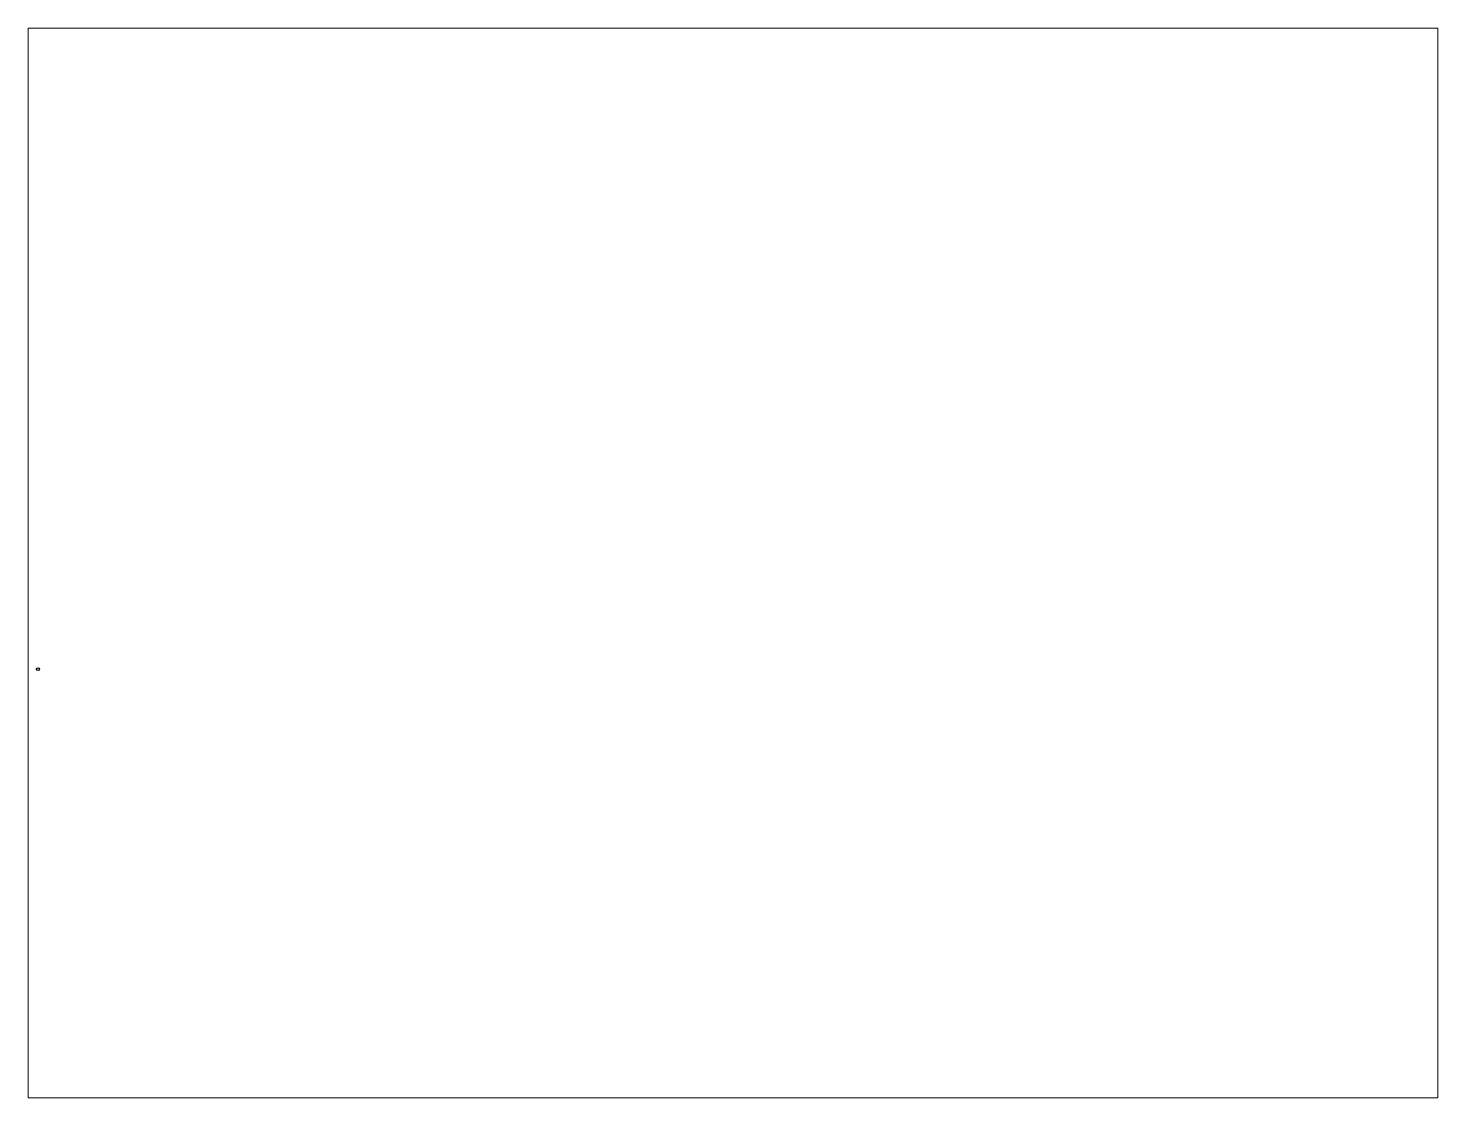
# Paper-space layout 'Layout1' of a CAD drawing. Header units: millimetres. Extents: x 26 to 231, y 20 to 176.
# The model-space entities are those that its viewports show. They can reach past a viewport. Long polylines and large blocks are cut down to what shows.
import ezdxf

# ---------------------------------------------------------------- set-up
doc = ezdxf.new("R2010")
doc.units = ezdxf.units.MM

msp = doc.modelspace()

# ---------------------------------------------------------------- linework, layer by layer
at = {"color": 24}
msp.add_circle((8192.18, 3405.76), 3, dxfattribs=at)

psp = doc.layouts.get("Layout1")

# ---------------------------------------------------------------- viewports
at = {"layer": '0', "color": 24}
psp.add_viewport(center=(128.5, 97.5), size=(205.6, 156), view_center_point=(9673.37, 3632.15), view_height=2279.198, dxfattribs=at)

doc.saveas('drawing.dxf')
